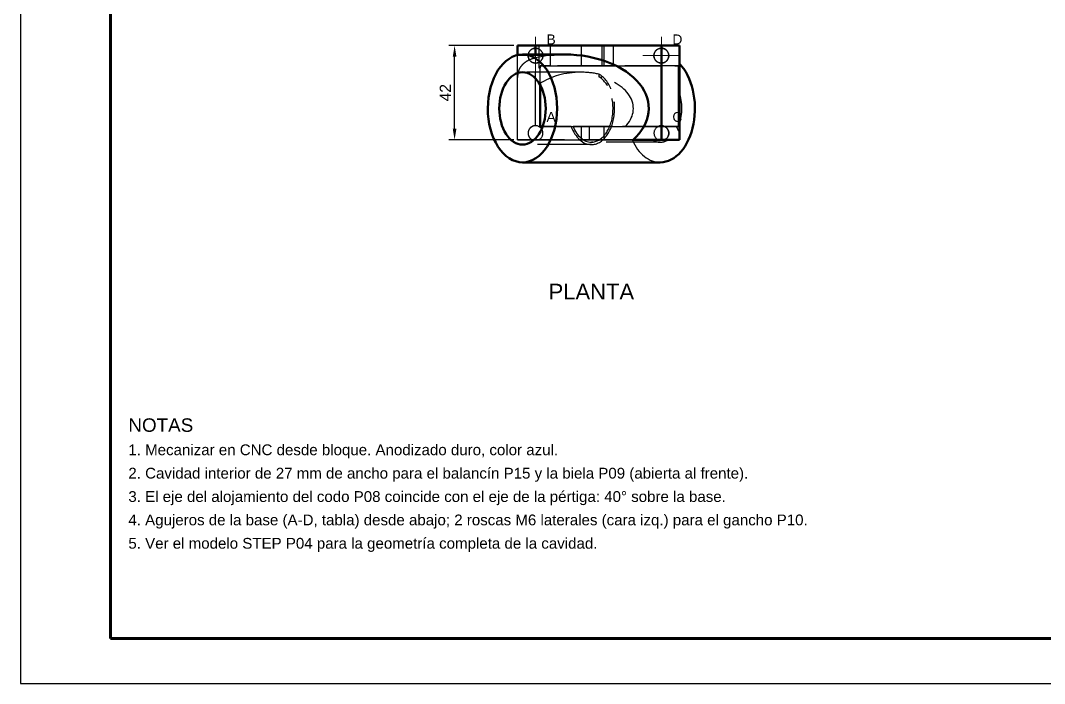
# Model space of a CAD drawing. Header units: millimetres. Extents: x 0 to 840, y 0 to 594.
# Drawn here: x 0 to 455.6, y 0 to 295 of the extents above; entities that cross this region are included whole.
import ezdxf
from ezdxf.enums import TextEntityAlignment as Align

# ---------------------------------------------------------------- set-up
doc = ezdxf.new("R2010")
doc.units = ezdxf.units.MM
doc.header["$LTSCALE"] = 2
doc.linetypes.add('ACAD_ISO02W100', pattern=[15, 12, -3])
doc.linetypes.add('ACAD_ISO04W100', pattern=[30, 24, -3, 0, -3])
for name, color, linetype, lineweight in [('COTAS', 4, 'Continuous', 18), ('EJES', 1, 'ACAD_ISO04W100', 18), ('MARCO', 7, 'Continuous', 70), ('OCULTAS', 8, 'ACAD_ISO02W100', 25), ('TEXTO', 7, 'Continuous', 25), ('VISIBLE', 7, 'Continuous', 50)]:
    doc.layers.add(name, color=color, linetype=linetype, lineweight=lineweight)
doc.styles.get("Standard").update_dxf_attribs({"font": 'arial.ttf'})
doc.dimstyles.new('ISO25', dxfattribs={"dimscale": 2, "dimtxt": 2.5, "dimasz": 2.5, "dimexe": 1.25, "dimexo": 0.8, "dimgap": 0.8, "dimtad": 1, "dimdec": 1, "dimtxsty": 'Standard', "dimcen": 2.5, "dimclrd": 4, "dimclre": 4, "dimclrt": 7, "dimazin": 3, "dimtfac": 1, "dimtmove": 0, "dimatfit": 3})

msp = doc.modelspace()

# ---------------------------------------------------------------- linework, layer by layer
at = {"layer": 'EJES'}
for p, q in [((229.15, 271.1), (229.15, 287.7)), ((285.15, 271.1), (285.15, 287.7)), ((220.85, 279.4), (237.45, 279.4)), ((276.85, 279.4), (293.45, 279.4))]:
    msp.add_line(p, q, dxfattribs=at)
at = {"layer": 'MARCO'}
for p, q in [((40, 574), (40, 20)), ((40, 20), (820, 20))]:
    msp.add_line(p, q, dxfattribs=at)
at = {"layer": 'OCULTAS'}
for p, q in [((229.15, 283.9), (285.15, 283.9)), ((229.15, 282.7), (229.15, 283.9)), ((230.65, 283.9), (230.65, 273.9)), ((235.65, 283.9), (235.65, 274.9)), ((249.48, 283.9), (249.48, 274.9)), ((258.65, 283.9), (258.65, 274.9)), ((259.48, 283.9), (259.48, 274.9)), ((263.65, 283.9), (263.65, 274.9)), ((285.15, 282.7), (285.15, 283.9)), ((293.15, 274.9), (293.15, 283.9)), ((221.15, 269.67), (221.15, 279.66)), ((221.15, 241.9), (221.15, 279.66)), ((229.15, 278.39), (229.15, 279.9)), ((229.15, 248.2), (229.15, 276.1)), ((292.89, 274.9), (231.15, 274.9)), ((231.15, 266.51), (231.15, 274.9)), ((231.15, 274.9), (231.15, 273.9)), ((231.15, 274.9), (231.15, 273.9)), ((231.15, 274.9), (292.89, 274.9)), ((231.15, 266.96), (231.15, 274.9)), ((285.15, 248.2), (285.15, 276.1)), ((293.15, 275.93), (293.15, 274.9)), ((293.15, 274.9), (293.15, 262.97)), ((249.35, 272), (223.36, 272)), ((257.28, 271.18), (257.28, 270.01)), ((231.15, 247.9), (253.15, 247.9)), ((245.02, 247.9), (232.34, 247.9)), ((245.02, 247.9), (245.84, 247.9)), ((291.81, 247.9), (245.84, 247.9)), ((249.48, 247.9), (249.48, 241.9)), ((253.15, 241.9), (253.15, 247.9)), ((253.15, 241.9), (253.15, 247.9)), ((253.15, 247.9), (293.15, 247.9)), ((259.48, 247.9), (259.48, 241.9)), ((292.89, 247.9), (269.09, 247.9)), ((269.09, 247.9), (292.89, 247.9)), ((291.81, 247.9), (293.15, 247.9)), ((292.89, 247.9), (292.89, 241.9)), ((293.15, 248.83), (293.15, 247.9)), ((293.15, 247.9), (293.15, 241.9)), ((293.15, 247.9), (293.15, 245.3)), ((293.15, 247.9), (293.15, 241.9)), ((221.15, 241.9), (221.15, 242.14)), ((272.11, 241.9), (221.15, 241.9)), ((227.77, 241.9), (230.52, 241.9)), ((230.52, 241.9), (283.77, 241.9)), ((253.15, 241.9), (283.77, 241.9)), ((253.15, 241.9), (293.15, 241.9)), ((272.11, 241.9), (281.18, 241.9)), ((293.15, 241.9), (272.52, 241.9)), ((293.15, 241.9), (281.18, 241.9)), ((286.52, 241.9), (292.89, 241.9)), ((293.15, 241.9), (288.1, 241.9)), ((288.1, 241.9), (293.15, 241.9)), ((254, 239.8), (223.36, 239.8)), ((284.64, 240.9), (254, 240.9))]:
    msp.add_line(p, q, dxfattribs=at)
for centre in [(229.15, 279.4), (285.15, 279.4)]:
    msp.add_circle(centre, 3.3, dxfattribs=at)
for centre, start, end in [((229.15, 279.4), 0, 90), ((285.15, 279.4), 90, 270), ((229.15, 279.4), 270, 360), ((229.15, 244.9), -65.38, 245.38), ((229.15, 244.9), -65.38, 90), ((285.15, 244.9), 90, 245.38), ((285.15, 244.9), -65.38, 245.38)]:
    msp.add_arc(centre, 3.3, start, end, dxfattribs=at)
for centre, major_axis, start_param, end_param in [((242.2, 255.9), (-37.34, 0), 4.712389, 5.069454), ((249.35, 255.9), (-25.05, 0), 4.712389, 5.525845), ((249.35, 255.9), (-25.05, 0), 4.390238, 4.712389), ((254, 255.9), (0, 16.1), 3.141593, 5.961035), ((254, 255.9), (0, 15), 3.141593, 5.936454), ((249.35, 255.9), (-23.34, 0), 2.579056, 4.365658), ((284.64, 255.9), (0, 15), 4.221606, 5.203172), ((254, 255.9), (0, 16.1), 2.090813, 3.141593), ((254, 255.9), (0, 15), 2.133333, 3.141593), ((299.96, 255.9), (0, 15), 2.133333, 2.356288), ((284.64, 255.9), (0, 24), 2.193623, 3.141593), ((284.64, 255.9), (0, 15), 2.774385, 3.141593), ((284.64, 255.9), (0, 15), 3.141593, 3.508801)]:
    msp.add_ellipse(centre, major_axis=major_axis, ratio=0.642788, start_param=start_param, end_param=end_param, dxfattribs=at)
for points, degree in [([(221.15, 283.9), (221.2, 283.9), (221.35, 283.9), (221.59, 283.9), (221.94, 283.9), (222.37, 283.9), (222.89, 283.9), (223.49, 283.9), (224.16, 283.9), (224.89, 283.9), (225.67, 283.9), (226.5, 283.9), (227.37, 283.9), (228.25, 283.9), (229.15, 283.9)], 1), ([(235.65, 283.9), (235.58, 283.9), (235.4, 283.9), (235.1, 283.9), (234.7, 283.9), (234.23, 283.9), (233.7, 283.9), (233.15, 283.9), (232.59, 283.9), (232.06, 283.9), (231.59, 283.9), (231.19, 283.9), (230.89, 283.9), (230.71, 283.9), (230.65, 283.9)], 1), ([(230.65, 283.9), (230.71, 283.9), (230.89, 283.9), (231.19, 283.9), (231.59, 283.9), (232.06, 283.9), (232.59, 283.9), (233.15, 283.9), (233.7, 283.9), (234.23, 283.9), (234.7, 283.9), (235.1, 283.9), (235.4, 283.9), (235.58, 283.9), (235.65, 283.9)], 1), ([(259.48, 283.9), (259.36, 283.9), (258.99, 283.9), (258.39, 283.9), (257.6, 283.9), (256.65, 283.9), (255.6, 283.9), (254.48, 283.9), (253.37, 283.9), (252.31, 283.9), (251.37, 283.9), (250.57, 283.9), (249.98, 283.9), (249.61, 283.9), (249.48, 283.9)], 1), ([(249.48, 283.9), (249.61, 283.9), (249.98, 283.9), (250.57, 283.9), (251.37, 283.9), (252.31, 283.9), (253.37, 283.9), (254.48, 283.9), (255.6, 283.9), (256.65, 283.9), (257.6, 283.9), (258.39, 283.9), (258.99, 283.9), (259.36, 283.9), (259.48, 283.9)], 1), ([(263.65, 283.9), (263.58, 283.9), (263.4, 283.9), (263.1, 283.9), (262.7, 283.9), (262.23, 283.9), (261.7, 283.9), (261.15, 283.9), (260.59, 283.9), (260.06, 283.9), (259.59, 283.9), (259.19, 283.9), (258.89, 283.9), (258.71, 283.9), (258.65, 283.9)], 1), ([(258.65, 283.9), (258.71, 283.9), (258.89, 283.9), (259.19, 283.9), (259.59, 283.9), (260.06, 283.9), (260.59, 283.9), (261.15, 283.9), (261.7, 283.9), (262.23, 283.9), (262.7, 283.9), (263.1, 283.9), (263.4, 283.9), (263.58, 283.9), (263.65, 283.9)], 1), ([(293.15, 283.9), (293.1, 283.9), (292.94, 283.9), (292.7, 283.9), (292.35, 283.9), (291.92, 283.9), (291.4, 283.9), (290.8, 283.9), (290.13, 283.9), (289.4, 283.9), (288.62, 283.9), (287.79, 283.9), (286.93, 283.9), (286.04, 283.9), (285.15, 283.9)], 1), ([(231.15, 273.9), (230.82, 273.9), (230.65, 273.9), (230.65, 273.9)], 3), ([(230.65, 273.9), (230.65, 273.9), (230.82, 273.9), (231.15, 273.9)], 3), ([(231.15, 274.9), (231.44, 274.9), (231.8, 274.9), (232.19, 274.9), (232.62, 274.9), (233.06, 274.9), (233.5, 274.9), (233.94, 274.9), (234.34, 274.9), (234.71, 274.9), (235.04, 274.9), (235.3, 274.9), (235.49, 274.9), (235.61, 274.9), (235.65, 274.9)], 1), ([(235.65, 274.9), (235.61, 274.9), (235.49, 274.9), (235.3, 274.9), (235.04, 274.9), (234.71, 274.9), (234.34, 274.9), (233.94, 274.9), (233.5, 274.9), (233.06, 274.9), (232.62, 274.9), (232.19, 274.9), (231.8, 274.9), (231.44, 274.9), (231.15, 274.9)], 1), ([(259.48, 274.9), (259.36, 274.9), (258.99, 274.9), (258.39, 274.9), (257.6, 274.9), (256.65, 274.9), (255.6, 274.9), (254.48, 274.9), (253.37, 274.9), (252.31, 274.9), (251.37, 274.9), (250.57, 274.9), (249.98, 274.9), (249.61, 274.9), (249.48, 274.9)], 1), ([(249.48, 274.9), (249.61, 274.9), (249.98, 274.9), (250.57, 274.9), (251.37, 274.9), (252.31, 274.9), (253.37, 274.9), (254.48, 274.9), (255.6, 274.9), (256.65, 274.9), (257.6, 274.9), (258.39, 274.9), (258.99, 274.9), (259.36, 274.9), (259.48, 274.9)], 1), ([(263.65, 274.9), (263.58, 274.9), (263.4, 274.9), (263.1, 274.9), (262.7, 274.9), (262.23, 274.9), (261.7, 274.9), (261.15, 274.9), (260.59, 274.9), (260.06, 274.9), (259.59, 274.9), (259.19, 274.9), (258.89, 274.9), (258.71, 274.9), (258.65, 274.9)], 1), ([(258.65, 274.9), (258.71, 274.9), (258.89, 274.9), (259.19, 274.9), (259.59, 274.9), (260.06, 274.9), (260.59, 274.9), (261.15, 274.9), (261.7, 274.9), (262.23, 274.9), (262.7, 274.9), (263.1, 274.9), (263.4, 274.9), (263.58, 274.9), (263.65, 274.9)], 1), ([(293.15, 275.93), (293.15, 275.44), (293.15, 274.9)], 2), ([(231.15, 266.51), (231.15, 266.74), (231.15, 266.96)], 2), ([(293.15, 262.97), (293.15, 262.03), (293.15, 261.06), (293.15, 260.06), (293.15, 259.04), (293.15, 258), (293.15, 256.95), (293.15, 255.9), (293.15, 254.85), (293.15, 253.81), (293.15, 252.77), (293.15, 251.75), (293.15, 250.75), (293.15, 249.78), (293.15, 248.83)], 1), ([(259.48, 247.9), (259.36, 247.9), (258.99, 247.9), (258.39, 247.9), (257.6, 247.9), (256.65, 247.9), (255.6, 247.9), (254.48, 247.9), (253.37, 247.9), (252.31, 247.9), (251.37, 247.9), (250.57, 247.9), (249.98, 247.9), (249.61, 247.9), (249.48, 247.9)], 1), ([(249.48, 247.9), (249.61, 247.9), (249.98, 247.9), (250.57, 247.9), (251.37, 247.9), (252.31, 247.9), (253.37, 247.9), (254.48, 247.9), (255.6, 247.9), (256.65, 247.9), (257.6, 247.9), (258.39, 247.9), (258.99, 247.9), (259.36, 247.9), (259.48, 247.9)], 1), ([(293.15, 247.9), (293.15, 245.77), (293.15, 243.74), (293.15, 241.9)], 3), ([(293.15, 247.9), (293.15, 247.33), (293.15, 246.78), (293.15, 246.24), (293.15, 245.73), (293.15, 245.23), (293.15, 244.76), (293.15, 244.31), (293.15, 243.89), (293.15, 243.49), (293.15, 243.12), (293.15, 242.77), (293.15, 242.46), (293.15, 242.17), (293.15, 241.9)], 1), ([(221.15, 242.14), (221.15, 241.9)], 1), ([(221.15, 241.9), (221.15, 241.9)], 1), ([(221.15, 241.9), (221.19, 241.9), (221.3, 241.9), (221.5, 241.9), (221.78, 241.9), (222.12, 241.9), (222.54, 241.9), (223.02, 241.9), (223.57, 241.9), (224.16, 241.9), (224.81, 241.9), (225.51, 241.9), (226.23, 241.9), (226.99, 241.9), (227.77, 241.9)], 1), ([(259.48, 241.9), (259.36, 241.9), (258.99, 241.9), (258.39, 241.9), (257.6, 241.9), (256.65, 241.9), (255.6, 241.9), (254.48, 241.9), (253.37, 241.9), (252.31, 241.9), (251.37, 241.9), (250.57, 241.9), (249.98, 241.9), (249.61, 241.9), (249.48, 241.9)], 1), ([(249.48, 241.9), (249.61, 241.9), (249.98, 241.9), (250.57, 241.9), (251.37, 241.9), (252.31, 241.9), (253.37, 241.9), (254.48, 241.9), (255.6, 241.9), (256.65, 241.9), (257.6, 241.9), (258.39, 241.9), (258.99, 241.9), (259.36, 241.9), (259.48, 241.9)], 1), ([(292.89, 241.9), (292.7, 241.9), (292.46, 241.9), (292.17, 241.9), (291.84, 241.9), (291.46, 241.9), (291.03, 241.9), (290.57, 241.9), (290.07, 241.9), (289.54, 241.9), (288.98, 241.9), (288.39, 241.9), (287.79, 241.9), (287.16, 241.9), (286.52, 241.9)], 1), ([(293.15, 241.9), (293.15, 242.07), (293.15, 242.25), (293.15, 242.44), (293.15, 242.65), (293.15, 242.86), (293.15, 243.09), (293.15, 243.33), (293.15, 243.58), (293.15, 243.84), (293.15, 244.11), (293.15, 244.39), (293.15, 244.68), (293.15, 244.98), (293.15, 245.3)], 1)]:
    msp.add_open_spline(points, degree=degree, dxfattribs=at)
for points, degree, knots in [([(229.15, 282.7), (228.81, 282.7), (228.48, 282.65), (228.18, 282.56), (227.58, 282.37), (227.1, 282.04), (226.74, 281.66), (226.14, 281.02), (225.85, 280.21), (225.85, 279.4), (225.85, 278.59), (226.14, 277.78), (226.75, 277.13), (227, 276.87), (227.31, 276.63), (227.67, 276.45), (228.09, 276.24), (228.61, 276.1), (229.15, 276.1)], 3, [0, 0, 0, 0, 0.079522, 0.079522, 0.079522, 0.235661, 0.235661, 0.235661, 0.500095, 0.500095, 0.500095, 0.766133, 0.766133, 0.766133, 0.873997, 0.873997, 0.873997, 1, 1, 1, 1]), ([(288.45, 279.4), (288.44, 280.21), (288.15, 281.03), (287.54, 281.68), (287.29, 281.94), (286.99, 282.17), (286.62, 282.36), (286.2, 282.57), (285.68, 282.71), (285.15, 282.7)], 3, [0, 0, 0, 0, 0.532178, 0.532178, 0.532178, 0.747947, 0.747947, 0.747947, 1, 1, 1, 1]), ([(229.15, 278.39), (228.04, 278.13), (226.89, 277.74), (225.85, 277.21), (225.27, 276.91), (224.73, 276.57), (224.25, 276.2), (223.59, 275.68), (223.05, 275.11), (222.62, 274.51), (222.07, 273.74), (221.71, 272.93), (221.48, 272.12), (221.25, 271.3), (221.15, 270.48), (221.15, 269.67)], 3, [0, 0, 0, 0, 0.230537, 0.230537, 0.230537, 0.36016, 0.36016, 0.36016, 0.539325, 0.539325, 0.539325, 0.769662, 0.769662, 0.769662, 1, 1, 1, 1]), ([(285.15, 276.1), (285.48, 276.1), (285.81, 276.16), (286.12, 276.25), (286.71, 276.43), (287.19, 276.76), (287.55, 277.14), (288.16, 277.79), (288.44, 278.6), (288.45, 279.4)], 3, [0, 0, 0, 0, 0.159014, 0.159014, 0.159014, 0.471233, 0.471233, 0.471233, 1, 1, 1, 1]), ([(221.15, 255.9), (221.15, 257.48), (221.15, 259.04), (221.15, 260.07), (221.15, 261.1), (221.15, 261.61), (221.15, 262.12), (221.15, 262.62), (221.15, 263.12), (221.15, 263.62), (221.15, 264.11), (221.15, 264.6), (221.15, 265.09), (221.15, 265.57), (221.15, 266.05), (221.15, 266.52), (221.15, 266.99), (221.15, 267.45), (221.15, 267.9), (221.15, 268.35), (221.15, 268.8), (221.15, 269.24), (221.15, 269.67)], 2, [0, 0, 0, 0.214286, 0.214286, 0.357143, 0.357143, 0.428571, 0.428571, 0.5, 0.5, 0.571429, 0.571429, 0.642857, 0.642857, 0.714286, 0.714286, 0.785714, 0.785714, 0.857143, 0.857143, 0.928571, 0.928571, 1, 1, 1]), ([(221.15, 242.14), (221.15, 242.57), (221.15, 243.01), (221.15, 243.46), (221.15, 243.9), (221.15, 244.36), (221.15, 244.82), (221.15, 245.29), (221.15, 245.76), (221.15, 246.24), (221.15, 246.72), (221.15, 247.21), (221.15, 247.7), (221.15, 248.19), (221.15, 248.69), (221.15, 249.19), (221.15, 249.69), (221.15, 250.2), (221.15, 250.71), (221.15, 251.22), (221.15, 251.74), (221.15, 252.77), (221.15, 253.81), (221.15, 254.86), (221.15, 255.9)], 2, [0, 0, 0, 0.071429, 0.071429, 0.142857, 0.142857, 0.214286, 0.214286, 0.285714, 0.285714, 0.357143, 0.357143, 0.428571, 0.428571, 0.5, 0.5, 0.571429, 0.571429, 0.642857, 0.642857, 0.714286, 0.714286, 0.857143, 0.857143, 1, 1, 1]), ([(229.15, 248.2), (228.81, 248.2), (228.48, 248.15), (228.18, 248.06), (227.76, 247.93), (227.4, 247.73), (227.1, 247.5), (226.48, 247), (226.11, 246.36), (225.94, 245.69), (225.81, 245.18), (225.81, 244.64), (225.94, 244.12), (226.08, 243.57), (226.35, 243.05), (226.78, 242.6), (227.05, 242.33), (227.38, 242.09), (227.77, 241.9)], 3, [0, 0, 0, 0, 0.0899732, 0.0899732, 0.0899732, 0.2125824, 0.2125824, 0.2125824, 0.4675014, 0.4675014, 0.4675014, 0.6639136, 0.6639136, 0.6639136, 0.8716047, 0.8716047, 0.8716047, 0.9999999, 0.9999999, 0.9999999, 0.9999999]), ([(285.15, 248.2), (285.68, 248.21), (286.2, 248.07), (286.63, 247.85), (286.83, 247.75), (287.02, 247.63), (287.19, 247.5), (287.81, 247), (288.18, 246.36), (288.35, 245.69), (288.48, 245.17), (288.48, 244.63), (288.35, 244.11), (288.21, 243.56), (287.94, 243.05), (287.51, 242.6), (287.25, 242.33), (286.92, 242.09), (286.52, 241.9)], 3, [0, 0, 0, 0, 0.253129, 0.253129, 0.253129, 0.375558, 0.375558, 0.375558, 0.826585, 0.826585, 0.826585, 1.175963, 1.175963, 1.175963, 1.539852, 1.539852, 1.539852, 1.767597, 1.767597, 1.767597, 1.767597])]:
    msp.add_open_spline(points, degree=degree, knots=knots, dxfattribs=at)
at = {"layer": 'TEXTO'}
for p, q in [((0, 594), (0, 0)), ((0, 0), (840, 0))]:
    msp.add_line(p, q, dxfattribs=at)
at = {"layer": 'VISIBLE'}
for p, q in [((221.15, 279.66), (221.15, 283.9)), ((221.15, 279.66), (221.15, 283.9)), ((229.15, 283.9), (285.15, 283.9)), ((229.15, 279.9), (229.15, 283.9)), ((285.15, 241.9), (285.15, 283.9)), ((293.15, 274.9), (293.15, 283.9)), ((242.2, 279.9), (223.36, 279.9)), ((292.89, 274.9), (292.89, 247.9)), ((292.89, 247.9), (292.89, 274.9)), ((231.15, 247.9), (231.15, 266.51)), ((232.34, 247.9), (231.15, 247.9)), ((293.15, 247.9), (292.89, 247.9)), ((293.15, 241.9), (293.15, 247.9)), ((272.52, 241.9), (285.15, 241.9)), ((284.64, 231.9), (223.36, 231.9))]:
    msp.add_line(p, q, dxfattribs=at)
for centre, major_axis, start_param, end_param in [((223.36, 255.9), (0, 24), 0, 1.570796), ((223.36, 255.9), (0, 24), 3.141593, 6.283185), ((242.2, 255.9), (-37.34, 0), 2.518766, 4.712389), ((284.64, 255.9), (0, 24), 3.141593, 5.69935), ((223.36, 255.9), (0, 16.1), 0, 1.570796), ((223.36, 255.9), (0, 16.1), 3.141593, 6.283185), ((223.36, 255.9), (0, 24), 1.570796, 3.141593), ((223.36, 255.9), (0, 16.1), 1.570796, 3.141593)]:
    msp.add_ellipse(centre, major_axis=major_axis, ratio=0.642788, start_param=start_param, end_param=end_param, dxfattribs=at)
for points, degree in [([(221.15, 283.9), (221.2, 283.9), (221.35, 283.9), (221.59, 283.9), (221.94, 283.9), (222.37, 283.9), (222.89, 283.9), (223.49, 283.9), (224.16, 283.9), (224.89, 283.9), (225.67, 283.9), (226.5, 283.9), (227.37, 283.9), (228.25, 283.9), (229.15, 283.9)], 1), ([(293.15, 283.9), (293.1, 283.9), (292.94, 283.9), (292.7, 283.9), (292.35, 283.9), (291.92, 283.9), (291.4, 283.9), (290.8, 283.9), (290.13, 283.9), (289.4, 283.9), (288.62, 283.9), (287.79, 283.9), (286.93, 283.9), (286.04, 283.9), (285.15, 283.9)], 1), ([(293.15, 274.9), (293.14, 274.9), (292.89, 274.9)], 2), ([(292.89, 274.9), (293.14, 274.9), (293.15, 274.9)], 2), ([(293.15, 274.9), (293.15, 273.52), (293.15, 271.99), (293.15, 270.33), (293.15, 268.56), (293.15, 266.69), (293.15, 264.73), (293.15, 262.69), (293.15, 260.61), (293.15, 258.49), (293.15, 256.34), (293.15, 254.2), (293.15, 252.06), (293.15, 249.96), (293.15, 247.9)], 1), ([(292.89, 247.9), (293.14, 247.9), (293.15, 247.9)], 2), ([(293.15, 241.9), (293.1, 241.9), (292.94, 241.9), (292.7, 241.9), (292.35, 241.9), (291.92, 241.9), (291.4, 241.9), (290.8, 241.9), (290.13, 241.9), (289.4, 241.9), (288.62, 241.9), (287.79, 241.9), (286.93, 241.9), (286.04, 241.9), (285.15, 241.9)], 1)]:
    msp.add_open_spline(points, degree=degree, dxfattribs=at)
for points, knots in [([(231.15, 255.9), (231.15, 256.73), (231.15, 257.56), (231.15, 258.37), (231.15, 258.65), (231.15, 258.92), (231.15, 259.19), (231.15, 259.46), (231.15, 259.72), (231.15, 259.99), (231.15, 260.26), (231.15, 260.52), (231.15, 260.79), (231.15, 261.05), (231.15, 261.31), (231.15, 261.57), (231.15, 261.82), (231.15, 262.08), (231.15, 262.33), (231.15, 262.58), (231.15, 262.83), (231.15, 263.08), (231.15, 263.33), (231.15, 263.57), (231.15, 263.81), (231.15, 264.05), (231.15, 264.29), (231.15, 264.52), (231.15, 264.75), (231.15, 264.98), (231.15, 265.21), (231.15, 265.43), (231.15, 265.65), (231.15, 265.87), (231.15, 266.08), (231.15, 266.3), (231.15, 266.51)], [0, 0, 0, 0, 0.214286, 0.214286, 0.214286, 0.285714, 0.285714, 0.285714, 0.357143, 0.357143, 0.357143, 0.428571, 0.428571, 0.428571, 0.5, 0.5, 0.5, 0.571429, 0.571429, 0.571429, 0.642857, 0.642857, 0.642857, 0.714286, 0.714286, 0.714286, 0.785714, 0.785714, 0.785714, 0.857143, 0.857143, 0.857143, 0.928571, 0.928571, 0.928571, 1, 1, 1, 1]), ([(231.15, 247.9), (231.15, 248.08), (231.15, 248.25), (231.15, 248.43), (231.15, 248.61), (231.15, 248.78), (231.15, 248.96), (231.15, 249.14), (231.15, 249.33), (231.15, 249.51), (231.15, 249.69), (231.15, 249.88), (231.15, 250.06), (231.15, 250.25), (231.15, 250.43), (231.15, 250.62), (231.15, 251), (231.15, 251.38), (231.15, 251.76), (231.15, 253.11), (231.15, 254.51), (231.15, 255.9)], [0, 0, 0, 0, 0.071429, 0.071429, 0.071429, 0.142857, 0.142857, 0.142857, 0.214286, 0.214286, 0.214286, 0.285714, 0.285714, 0.285714, 0.357143, 0.357143, 0.357143, 0.5, 0.5, 0.5, 1, 1, 1, 1])]:
    msp.add_open_spline(points, degree=3, knots=knots, dxfattribs=at)

# ---------------------------------------------------------------- texts
at = {"layer": 'COTAS'}
for s, p in [('B', (234.05, 283.1)), ('D', (290.05, 283.1)), ('A', (234.05, 248.6)), ('C', (290.05, 248.6))]:
    msp.add_text(s, height=4.4, dxfattribs=at).set_placement(p, align=Align.BOTTOM_LEFT)
at = {"layer": 'TEXTO'}
msp.add_text('PLANTA', height=7, dxfattribs=at).set_placement((254, 177.9), align=Align.TOP_CENTER)
for s, height, p in [('NOTAS', 6, (48, 112)), ('1. Mecanizar en CNC desde bloque. Anodizado duro, color azul.', 4.8, (48, 101.6)), ('2. Cavidad interior de 27 mm de ancho para el balancín P15 y la biela P09 (abierta al frente).', 4.8, (48, 91.2)), ('3. El eje del alojamiento del codo P08 coincide con el eje de la pértiga: 40° sobre la base.', 4.8, (48, 80.8)), ('4. Agujeros de la base (A-D, tabla) desde abajo; 2 roscas M6 laterales (cara izq.) para el gancho P10.', 4.8, (48, 70.4)), ('5. Ver el modelo STEP P04 para la geometría completa de la cavidad.', 4.8, (48, 60))]:
    msp.add_text(s, height=height, dxfattribs=at).set_placement(p)

# ---------------------------------------------------------------- dimensions: what is measured, and where the dimension line sits
at = {"layer": 'COTAS'}
msp.add_linear_dim(base=(193.15, 241.9), p1=(221.15, 241.9), p2=(221.15, 283.9), angle=90, dimstyle='ISO25', dxfattribs=at).render()

doc.saveas('drawing.dxf')
